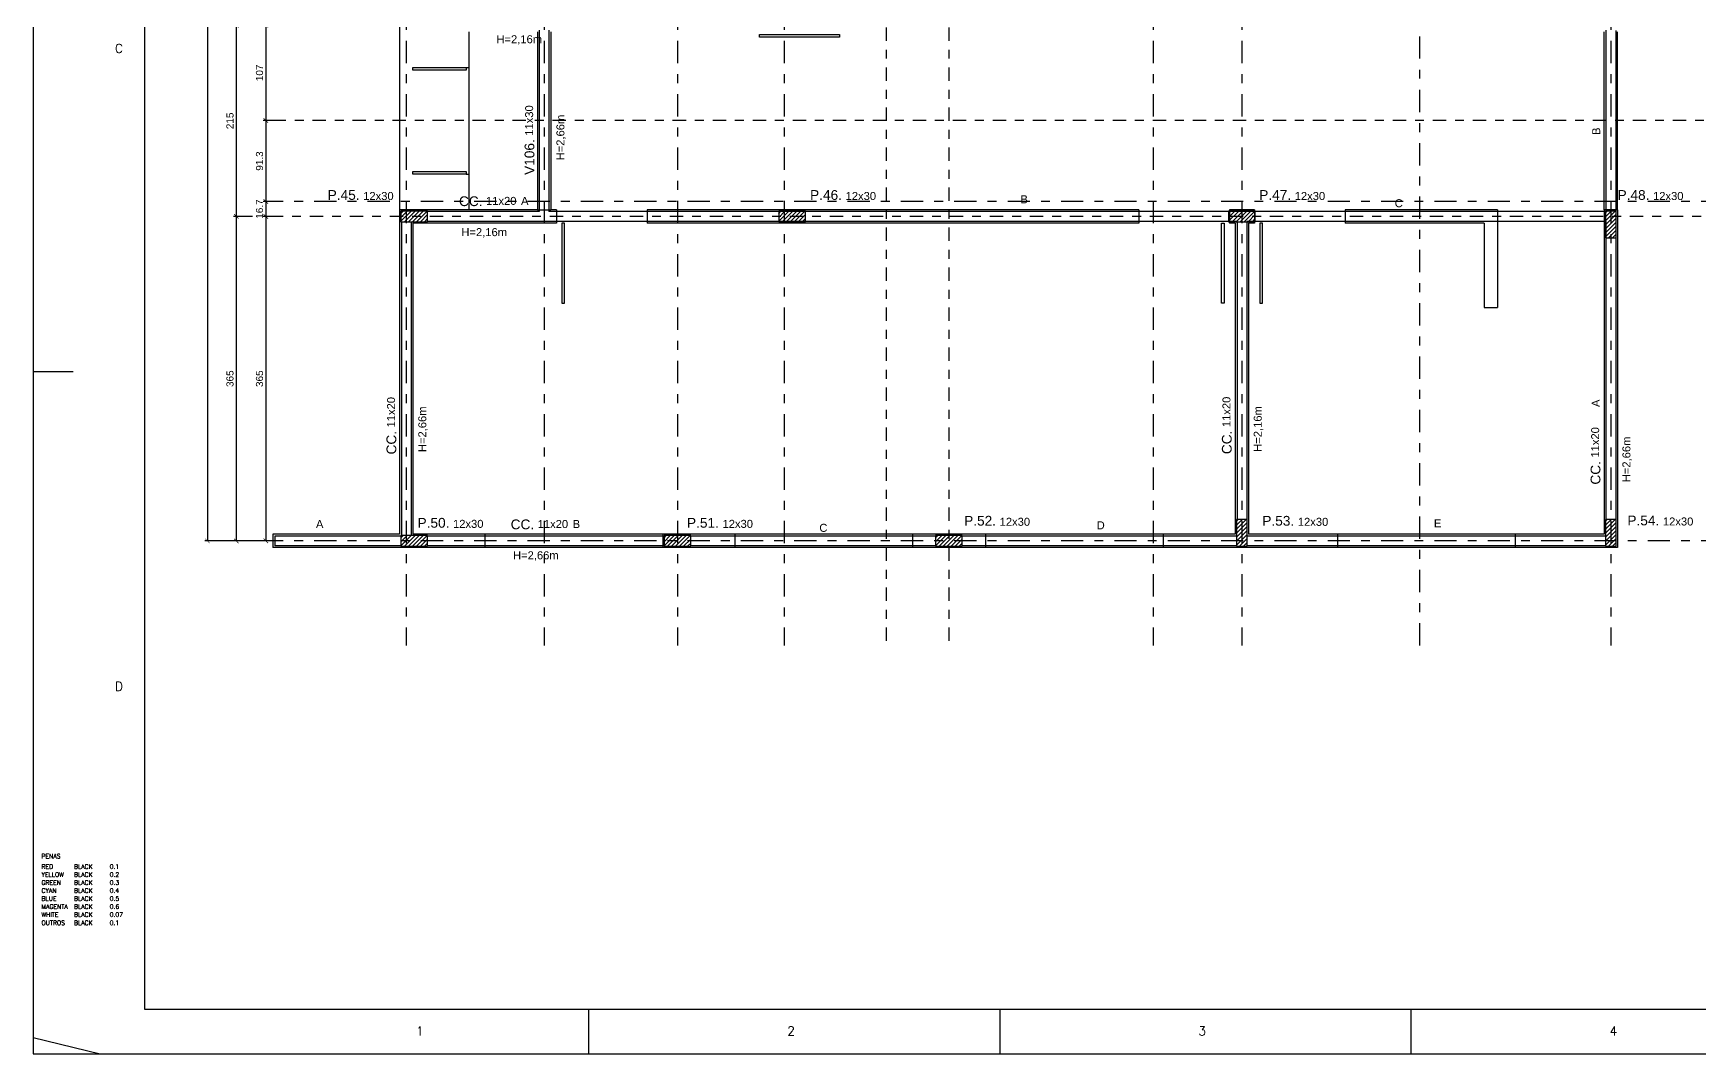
# Model space of a CAD drawing. Header units: millimetres. Extents: x 3659 to 4048, y 1324 to 1399.
# Drawn here: x 3740.46 to 3759.2, y 1360.95 to 1372.43 of the extents above; entities that cross this region are included whole.
import ezdxf
from ezdxf.enums import TextEntityAlignment as Align

# ---------------------------------------------------------------- set-up
doc = ezdxf.new("R2010")
doc.units = ezdxf.units.MM
doc.linetypes.add('CENTER', pattern=[2, 1.25, -0.25, 0.25, -0.25])
doc.linetypes.add('DASHDOT', pattern=[1, 0.5, -0.25, 0, -0.25])
for name, color, linetype in [('eixo', 1, 'CENTER'), ('Forma', 2, 'Continuous'), ('Hachura', 1, 'Continuous'), ('MATRIZ', 8, 'Continuous'), ('Moldura', 2, 'Continuous'), ('PILAR', 5, 'Continuous'), ('Textos', 7, 'Continuous')]:
    doc.layers.add(name, color=color, linetype=linetype)
doc.styles.add('maloca 1', font='romans.shx')
doc.styles.add('ROMANS', font='arial.ttf')
doc.dimstyles.new('ESC-50JR', dxfattribs={"dimtxt": 0.1, "dimasz": 0.05, "dimexe": 0.03, "dimexo": 0, "dimgap": 0.03, "dimtad": 1, "dimlfac": 100, "dimdsep": 46, "dimtxsty": 'ROMANS', "dimblk1": 'DOTSMALL', "dimblk2": 'DOTSMALL', "dimsah": 1, "dimcen": 0.09, "dimclrd": 1, "dimclre": 1, "dimclrt": 2, "dimadec": 0, "dimazin": 0, "dimtfac": 1, "dimtdec": 4, "dimtmove": 0, "dimatfit": 3, "dimldrblk": 'DOTSMALL', "dimfxl": 0, "dimtolj": 1, "dimtzin": 0, "dimarcsym": 0})

# ---------------------------------------------------------------- blocks, each defined once
blk = doc.blocks.new('_ArchTick')
at = {"color": 0, "linetype": 'ByBlock', "const_width": 0.15}
blk.add_lwpolyline([(-0.5, -0.5), (0.5, 0.5)], dxfattribs=at)
blk = doc.blocks.new('*D122')
at = {"color": 1, "lineweight": -2, "transparency": 16777216}
for p, q in [((3743.256, 1371.446), (3743.044, 1371.446)), ((3743.074, 1371.446), (3743.074, 1370.533)), ((3743.256, 1370.533), (3743.044, 1370.533))]:
    blk.add_line(p, q, dxfattribs=at)
at = {"layer": 'DEFPOINTS', "color": 0, "transparency": 16777216}
for p in [(3743.256, 1371.446), (3743.074, 1370.533), (3743.256, 1370.533)]:
    blk.add_point(p, dxfattribs=at)
at = {"color": 1, "lineweight": -2, "transparency": 16777216, "xscale": 0.05, "yscale": 0.05, "zscale": 0.05}
for p, rotation in [((3743.074, 1371.446), 90), ((3743.074, 1370.533), 270)]:
    blk.add_blockref('_ArchTick', p, dxfattribs=dict(at, rotation=rotation))
at = {"color": 2, "transparency": 16777216, "insert": (3743.003, 1370.989), "char_height": 0.08, "attachment_point": 5, "rotation": 90, "style": 'ROMANS'}
blk.add_mtext('\\A1;91.3', dxfattribs=at)
blk = doc.blocks.new('_DOTSMALL')
at = {"color": 0, "linetype": 'ByBlock', "const_width": 0.5}
blk.add_lwpolyline([(-0.0625, 0, 1), (0.0625, 0, 1)], format="xyb", close=True, dxfattribs=at)
blk = doc.blocks.new('*D123')
at = {"color": 1, "lineweight": -2, "transparency": 16777216}
for p, q in [((3743.256, 1370.533), (3743.044, 1370.533)), ((3743.074, 1370.533), (3743.074, 1370.366)), ((3743.256, 1370.366), (3743.044, 1370.366))]:
    blk.add_line(p, q, dxfattribs=at)
at = {"layer": 'DEFPOINTS', "color": 0, "transparency": 16777216}
for p in [(3743.256, 1370.533), (3743.074, 1370.366), (3743.256, 1370.366)]:
    blk.add_point(p, dxfattribs=at)
at = {"color": 1, "lineweight": -2, "transparency": 16777216, "xscale": 0.05, "yscale": 0.05, "zscale": 0.05}
for p, rotation in [((3743.074, 1370.533), 90), ((3743.074, 1370.366), 270)]:
    blk.add_blockref('_ArchTick', p, dxfattribs=dict(at, rotation=rotation))
at = {"color": 2, "transparency": 16777216, "insert": (3743.003, 1370.449), "char_height": 0.08, "attachment_point": 5, "rotation": 90, "style": 'ROMANS'}
blk.add_mtext('\\A1;16.7', dxfattribs=at)
blk = doc.blocks.new('*D124')
at = {"color": 1, "lineweight": -2, "transparency": 16777216}
for p, q in [((3743.256, 1370.366), (3743.044, 1370.366)), ((3743.074, 1370.366), (3743.074, 1366.716)), ((3743.153, 1366.716), (3743.044, 1366.716))]:
    blk.add_line(p, q, dxfattribs=at)
at = {"layer": 'DEFPOINTS', "color": 0, "transparency": 16777216}
for p in [(3743.256, 1370.366), (3743.074, 1366.716), (3743.153, 1366.716)]:
    blk.add_point(p, dxfattribs=at)
at = {"color": 1, "lineweight": -2, "transparency": 16777216, "xscale": 0.05, "yscale": 0.05, "zscale": 0.05}
for p, rotation in [((3743.074, 1370.366), 90), ((3743.074, 1366.716), 270)]:
    blk.add_blockref('_ArchTick', p, dxfattribs=dict(at, rotation=rotation))
at = {"color": 2, "transparency": 16777216, "insert": (3743.003, 1368.541), "char_height": 0.08, "attachment_point": 5, "rotation": 90, "style": 'ROMANS'}
blk.add_mtext('\\A1;365', dxfattribs=at)
blk = doc.blocks.new('*D183')
at = {"color": 1, "lineweight": -2, "transparency": 16777216}
for p, q in [((3743.256, 1372.516), (3743.044, 1372.516)), ((3743.074, 1372.516), (3743.074, 1371.446)), ((3743.256, 1371.446), (3743.044, 1371.446))]:
    blk.add_line(p, q, dxfattribs=at)
at = {"layer": 'DEFPOINTS', "color": 0, "transparency": 16777216}
for p in [(3743.256, 1372.516), (3743.074, 1371.446), (3743.256, 1371.446)]:
    blk.add_point(p, dxfattribs=at)
at = {"color": 1, "lineweight": -2, "transparency": 16777216, "xscale": 0.05, "yscale": 0.05, "zscale": 0.05}
for p, rotation in [((3743.074, 1372.516), 90), ((3743.074, 1371.446), 270)]:
    blk.add_blockref('_ArchTick', p, dxfattribs=dict(at, rotation=rotation))
at = {"color": 2, "transparency": 16777216, "insert": (3743.003, 1371.981), "char_height": 0.08, "attachment_point": 5, "rotation": 90, "style": 'ROMANS'}
blk.add_mtext('\\A1;107', dxfattribs=at)
blk = doc.blocks.new('*D165')
at = {"color": 1, "lineweight": -2, "transparency": 16777216}
for p, q in [((3742.924, 1370.366), (3742.712, 1370.366)), ((3742.742, 1370.366), (3742.742, 1366.716)), ((3743.044, 1366.716), (3742.712, 1366.716))]:
    blk.add_line(p, q, dxfattribs=at)
at = {"layer": 'DEFPOINTS', "color": 0, "transparency": 16777216}
for p in [(3742.924, 1370.366), (3742.742, 1366.716), (3743.044, 1366.716)]:
    blk.add_point(p, dxfattribs=at)
at = {"color": 1, "lineweight": -2, "transparency": 16777216, "xscale": 0.05, "yscale": 0.05, "zscale": 0.05}
for p, rotation in [((3742.742, 1370.366), 90), ((3742.742, 1366.716), 270)]:
    blk.add_blockref('_ArchTick', p, dxfattribs=dict(at, rotation=rotation))
at = {"color": 2, "transparency": 16777216, "insert": (3742.671, 1368.541), "char_height": 0.08, "attachment_point": 5, "rotation": 90, "style": 'ROMANS'}
blk.add_mtext('\\A1;365', dxfattribs=at)
blk = doc.blocks.new('*D167')
at = {"color": 1, "lineweight": -2, "transparency": 16777216}
for p, q in [((3742.924, 1372.516), (3742.712, 1372.516)), ((3742.742, 1372.516), (3742.742, 1370.366)), ((3742.924, 1370.366), (3742.712, 1370.366))]:
    blk.add_line(p, q, dxfattribs=at)
at = {"layer": 'DEFPOINTS', "color": 0, "transparency": 16777216}
for p in [(3742.924, 1372.516), (3742.742, 1370.366), (3742.924, 1370.366)]:
    blk.add_point(p, dxfattribs=at)
at = {"color": 1, "lineweight": -2, "transparency": 16777216, "xscale": 0.05, "yscale": 0.05, "zscale": 0.05}
for p, rotation in [((3742.742, 1372.516), 90), ((3742.742, 1370.366), 270)]:
    blk.add_blockref('_ArchTick', p, dxfattribs=dict(at, rotation=rotation))
at = {"color": 2, "transparency": 16777216, "insert": (3742.671, 1371.441), "char_height": 0.08, "attachment_point": 5, "rotation": 90, "style": 'ROMANS'}
blk.add_mtext('\\A1;215', dxfattribs=at)
blk = doc.blocks.new('*D184')
at = {"color": 1, "lineweight": -2, "transparency": 16777216}
for p, q in [((3742.712, 1381.966), (3742.387, 1381.966)), ((3742.417, 1381.966), (3742.417, 1366.716)), ((3742.719, 1366.716), (3742.387, 1366.716))]:
    blk.add_line(p, q, dxfattribs=at)
at = {"layer": 'DEFPOINTS', "color": 0, "transparency": 16777216}
for p in [(3742.712, 1381.966), (3742.417, 1366.716), (3742.719, 1366.716)]:
    blk.add_point(p, dxfattribs=at)
at = {"color": 1, "lineweight": -2, "transparency": 16777216, "xscale": 0.05, "yscale": 0.05, "zscale": 0.05}
for p, rotation in [((3742.417, 1381.966), 90), ((3742.417, 1366.716), 270)]:
    blk.add_blockref('_ArchTick', p, dxfattribs=dict(at, rotation=rotation))
at = {"color": 2, "transparency": 16777216, "insert": (3742.346, 1374.341), "char_height": 0.08, "attachment_point": 5, "rotation": 90, "style": 'ROMANS'}
blk.add_mtext('\\A1;1525', dxfattribs=at)

msp = doc.modelspace()

# ---------------------------------------------------------------- hatches: boundary and pattern name
at = {"layer": 'Hachura'}
h = msp.add_hatch(dxfattribs=at)
h.set_pattern_fill('LINE', color=1, scale=0.01, angle=405, style=0)
h.set_pattern_definition([(45, (103.303816, -25.86948), (-0.0224506403, 0.0224506403), [])])
h.paths.add_polyline_path([(3744.893315, 1370.425823), (3744.593315, 1370.425823), (3744.593315, 1370.305823), (3744.893315, 1370.305823)])
h = msp.add_hatch(dxfattribs=at)
h.set_pattern_fill('LINE', color=1, scale=0.01, angle=405, style=0)
h.set_pattern_definition([(45, (107.553816, -25.86948), (-0.0224506403, 0.0224506403), [])])
h.paths.add_polyline_path([(3749.143315, 1370.425823), (3748.843315, 1370.425823), (3748.843315, 1370.305823), (3749.143315, 1370.305823)])
h = msp.add_hatch(dxfattribs=at)
h.set_pattern_fill('LINE', color=1, scale=0.01, angle=405, style=0)
h.set_pattern_definition([(45, (112.613816, -25.86948), (-0.0224506403, 0.0224506403), [])])
h.paths.add_polyline_path([(3754.203315, 1370.425823), (3753.903315, 1370.425823), (3753.903315, 1370.305823), (3754.203315, 1370.305823)])
h = msp.add_hatch(dxfattribs=at)
h.set_pattern_fill('LINE', color=1, scale=0.01, angle=405, style=0)
h.set_pattern_definition([(45, (165.471348, -25.335075), (-0.0224506403, 0.0224506403), [])])
h.paths.add_polyline_path([(3758.143315, 1370.425823), (3758.143315, 1370.125823), (3758.263315, 1370.125823), (3758.263315, 1370.425823)])
h = msp.add_hatch(dxfattribs=at)
h.set_pattern_fill('LINE', color=1, scale=0.01, angle=405, style=0)
h.set_pattern_definition([(45, (161.321348, -28.805075), (-0.0224506403, 0.0224506403), [])])
h.paths.add_polyline_path([(3753.993315, 1366.955823), (3753.993315, 1366.655823), (3754.113315, 1366.655823), (3754.113315, 1366.955823)])
h = msp.add_hatch(dxfattribs=at)
h.set_pattern_fill('LINE', color=1, scale=0.01, angle=405, style=0)
h.set_pattern_definition([(45, (165.471348, -28.805075), (-0.0224506403, 0.0224506403), [])])
h.paths.add_polyline_path([(3758.143315, 1366.955823), (3758.143315, 1366.655823), (3758.263315, 1366.655823), (3758.263315, 1366.955823)])
h = msp.add_hatch(dxfattribs=at)
h.set_pattern_fill('LINE', color=1, scale=0.01, angle=405, style=0)
h.set_pattern_definition([(45, (103.303816, -29.51948), (-0.0224506403, 0.0224506403), [])])
h.paths.add_polyline_path([(3744.893315, 1366.775823), (3744.593315, 1366.775823), (3744.593315, 1366.655823), (3744.893315, 1366.655823)])
h = msp.add_hatch(dxfattribs=at)
h.set_pattern_fill('LINE', color=1, scale=0.01, angle=405, style=0)
h.set_pattern_definition([(45, (106.263816, -29.51948), (-0.0224506403, 0.0224506403), [])])
h.paths.add_polyline_path([(3747.853315, 1366.775823), (3747.553315, 1366.775823), (3747.553315, 1366.655823), (3747.853315, 1366.655823)])
h = msp.add_hatch(dxfattribs=at)
h.set_pattern_fill('LINE', color=1, scale=0.01, angle=405, style=0)
h.set_pattern_definition([(45, (109.318816, -29.51948), (-0.0224506403, 0.0224506403), [])])
h.paths.add_polyline_path([(3750.908315, 1366.775823), (3750.608315, 1366.775823), (3750.608315, 1366.655823), (3750.908315, 1366.655823)])

# ---------------------------------------------------------------- linework, layer by layer
at = {"layer": 'eixo', "linetype": 'DASHDOT', "ltscale": 0.5}
for p, q in [((3744.653315, 1385.540823), (3744.653315, 1365.540823)), ((3746.203315, 1385.540823), (3746.203315, 1365.540823)), ((3747.703315, 1385.540823), (3747.703315, 1365.540823)), ((3748.903315, 1385.540823), (3748.903315, 1365.540823)), ((3753.053315, 1385.540823), (3753.053315, 1365.540823)), ((3754.053315, 1385.540823), (3754.053315, 1365.540823)), ((3756.053315, 1365.540823), (3756.053315, 1385.540823)), ((3758.203315, 1385.540823), (3758.203315, 1365.540823)), ((3804.468315, 1370.532523), (3743.256144, 1370.532523)), ((3804.468315, 1366.715823), (3743.153385, 1366.715823))]:
    msp.add_line(p, q, dxfattribs=at)
at = {"layer": 'eixo', "linetype": 'DASHDOT', "ltscale": 0.3}
for p, q in [((3750.053315, 1385.540823), (3750.053315, 1365.540823)), ((3750.758315, 1385.540823), (3750.758315, 1365.540823)), ((3778.850106, 1371.445823), (3743.256144, 1371.445823)), ((3804.468315, 1370.365823), (3743.256144, 1370.365823))]:
    msp.add_line(p, q, dxfattribs=at)
at = {"layer": 'Forma', "linetype": 'Continuous', "ltscale": 0.5}
for p, q in [((3746.148315, 1372.460823), (3746.148315, 1370.420823)), ((3746.258315, 1372.460823), (3746.258315, 1370.420823)), ((3758.148315, 1372.460823), (3758.148315, 1370.420823)), ((3758.258315, 1372.455823), (3758.258315, 1366.955823)), ((3746.148315, 1370.420823), (3744.893315, 1370.420823)), ((3758.148315, 1370.420823), (3746.258315, 1370.420823)), ((3744.598315, 1370.305823), (3744.598315, 1366.775823)), ((3744.708315, 1370.305823), (3744.708315, 1366.775823)), ((3753.998315, 1370.310823), (3744.893315, 1370.310823)), ((3753.998315, 1370.310823), (3753.998315, 1366.955823)), ((3758.148315, 1370.310823), (3754.108315, 1370.310823)), ((3754.108315, 1370.310823), (3754.108315, 1366.955823)), ((3758.148315, 1370.310823), (3758.148315, 1366.955823)), ((3744.593315, 1366.770823), (3743.173385, 1366.770823)), ((3743.173385, 1366.770823), (3743.173385, 1366.660823)), ((3744.593315, 1366.660823), (3743.173385, 1366.660823)), ((3747.553315, 1366.770823), (3744.893315, 1366.770823)), ((3747.553315, 1366.660823), (3744.893315, 1366.660823)), ((3750.608315, 1366.770823), (3747.853315, 1366.770823)), ((3750.608315, 1366.660823), (3747.853315, 1366.660823)), ((3753.993315, 1366.770823), (3750.908315, 1366.770823)), ((3753.993315, 1366.660823), (3750.908315, 1366.660823)), ((3758.143315, 1366.770823), (3754.113315, 1366.770823)), ((3758.143315, 1366.660823), (3754.113315, 1366.660823))]:
    msp.add_line(p, q, dxfattribs=at)
at = {"layer": 'MATRIZ'}
for p, q in [((3744.578315, 1382.040823), (3744.578315, 1366.790823)), ((3745.358315, 1372.440823), (3745.358315, 1370.440823)), ((3748.628315, 1372.380823), (3748.628315, 1372.410823)), ((3748.628315, 1372.410823), (3749.528315, 1372.410823)), ((3749.528315, 1372.410823), (3749.528315, 1372.380823)), ((3758.128315, 1370.440823), (3758.128315, 1372.440823)), ((3758.278315, 1370.440823), (3758.278315, 1372.440823)), ((3749.528315, 1372.380823), (3748.628315, 1372.380823)), ((3744.728315, 1372.010823), (3744.728315, 1372.040823)), ((3744.728315, 1372.040823), (3745.328315, 1372.040823)), ((3745.328315, 1372.040823), (3745.358315, 1372.040823)), ((3745.328315, 1372.040823), (3745.328315, 1372.010823)), ((3745.328315, 1372.010823), (3744.728315, 1372.010823)), ((3744.728315, 1370.840823), (3744.728315, 1370.870823)), ((3744.728315, 1370.870823), (3745.328315, 1370.870823)), ((3745.328315, 1370.840823), (3744.728315, 1370.840823)), ((3745.328315, 1370.870823), (3745.328315, 1370.840823)), ((3745.328315, 1370.840823), (3745.358315, 1370.840823)), ((3746.128315, 1370.440823), (3746.278315, 1370.440823)), ((3758.278315, 1370.440823), (3758.128315, 1370.440823)), ((3744.728315, 1370.290823), (3744.728315, 1366.790823)), ((3746.403315, 1370.290823), (3746.403315, 1369.390823)), ((3746.433315, 1370.290823), (3746.403315, 1370.290823)), ((3746.433315, 1369.390823), (3746.433315, 1370.290823)), ((3753.823315, 1369.390823), (3753.823315, 1370.290823)), ((3753.823315, 1370.290823), (3753.853315, 1370.290823)), ((3753.853315, 1370.290823), (3753.853315, 1369.390823)), ((3754.253315, 1370.290823), (3754.253315, 1369.390823)), ((3754.283315, 1370.290823), (3754.253315, 1370.290823)), ((3754.283315, 1369.390823), (3754.283315, 1370.290823)), ((3746.403315, 1369.390823), (3746.433315, 1369.390823)), ((3753.853315, 1369.390823), (3753.823315, 1369.390823)), ((3754.253315, 1369.390823), (3754.283315, 1369.390823)), ((3756.778315, 1369.340823), (3756.928315, 1369.340823)), ((3745.538315, 1366.790823), (3745.538315, 1366.640823)), ((3747.538315, 1366.790823), (3747.538315, 1366.640823)), ((3748.348315, 1366.790823), (3748.348315, 1366.640823)), ((3750.348315, 1366.790823), (3750.348315, 1366.640823)), ((3751.168315, 1366.790823), (3751.168315, 1366.640823)), ((3753.168315, 1366.790823), (3753.168315, 1366.640823)), ((3755.128315, 1366.790823), (3755.128315, 1366.640823)), ((3757.128315, 1366.790823), (3757.128315, 1366.640823))]:
    msp.add_line(p, q, dxfattribs=at)
at = {"layer": 'MATRIZ', "linetype": 'Continuous'}
for p, q in [((3746.128315, 1372.440823), (3746.128315, 1370.440823)), ((3746.278315, 1372.440823), (3746.278315, 1370.440823)), ((3746.128315, 1370.440823), (3744.578315, 1370.440823)), ((3746.343315, 1370.440823), (3746.278315, 1370.440823)), ((3746.343315, 1370.440823), (3746.343315, 1370.290823)), ((3752.893315, 1370.440823), (3747.363315, 1370.440823)), ((3747.363315, 1370.440823), (3747.363315, 1370.290823)), ((3752.893315, 1370.440823), (3752.893315, 1370.290823)), ((3754.193315, 1370.440823), (3753.913315, 1370.440823)), ((3753.913315, 1370.440823), (3753.913315, 1370.290823)), ((3754.193315, 1370.440823), (3754.193315, 1370.290823)), ((3756.928315, 1370.440823), (3755.213315, 1370.440823)), ((3755.213315, 1370.440823), (3755.213315, 1370.290823)), ((3756.928315, 1370.440823), (3756.928315, 1369.340823)), ((3758.128315, 1370.440823), (3758.128315, 1366.790823)), ((3758.278315, 1370.440823), (3758.278315, 1366.640823)), ((3746.343315, 1370.290823), (3744.728315, 1370.290823)), ((3752.893315, 1370.290823), (3747.363315, 1370.290823)), ((3753.978315, 1370.290823), (3753.913315, 1370.290823)), ((3753.978315, 1370.290823), (3753.978315, 1366.790823)), ((3754.128315, 1370.290823), (3754.128315, 1366.790823)), ((3754.193315, 1370.290823), (3754.128315, 1370.290823)), ((3756.778315, 1370.290823), (3755.213315, 1370.290823)), ((3756.778315, 1370.290823), (3756.778315, 1369.340823)), ((3744.578315, 1366.790823), (3743.153385, 1366.790823)), ((3743.153385, 1366.790823), (3743.153385, 1366.640823)), ((3753.978315, 1366.790823), (3744.728315, 1366.790823)), ((3758.128315, 1366.790823), (3754.128315, 1366.790823)), ((3758.278315, 1366.640823), (3743.153385, 1366.640823))]:
    msp.add_line(p, q, dxfattribs=at)
at = {"layer": 'Moldura', "color": 1}
for p, q in [((3740.458645, 1368.623453), (3740.908645, 1368.623453)), ((3746.703962, 1361.448453), (3746.703962, 1360.948453)), ((3751.328962, 1361.448453), (3751.328962, 1360.948453)), ((3755.953962, 1361.448453), (3755.953962, 1360.948453))]:
    msp.add_line(p, q, dxfattribs=at)
msp.add_lwpolyline([(3740.458645, 1360.948453), (3814.833645, 1360.948453), (3814.833645, 1390.648453), (3740.458645, 1390.648453)], close=True, dxfattribs=at)
msp.add_lwpolyline([(3741.208645, 1390.648453), (3741.208645, 1375.798453), (3740.458645, 1375.616468), (3740.458645, 1361.130438), (3741.208645, 1360.948453)], dxfattribs=at)
at = {"layer": 'Moldura', "color": 6}
msp.add_lwpolyline([(3741.708645, 1361.448453), (3814.333645, 1361.448453), (3814.333645, 1390.148453), (3741.708645, 1390.148453)], close=True, dxfattribs=at)
at = {"layer": 'PILAR'}
for points in [[(3744.593315, 1370.305823), (3744.893315, 1370.305823), (3744.893315, 1370.425823), (3744.593315, 1370.425823)], [(3748.843315, 1370.305823), (3749.143315, 1370.305823), (3749.143315, 1370.425823), (3748.843315, 1370.425823)], [(3753.903315, 1370.305823), (3754.203315, 1370.305823), (3754.203315, 1370.425823), (3753.903315, 1370.425823)], [(3758.263315, 1370.125823), (3758.263315, 1370.425823), (3758.143315, 1370.425823), (3758.143315, 1370.125823)], [(3754.113315, 1366.655823), (3754.113315, 1366.955823), (3753.993315, 1366.955823), (3753.993315, 1366.655823)], [(3758.263315, 1366.655823), (3758.263315, 1366.955823), (3758.143315, 1366.955823), (3758.143315, 1366.655823)], [(3744.593315, 1366.655823), (3744.893315, 1366.655823), (3744.893315, 1366.775823), (3744.593315, 1366.775823)], [(3747.553315, 1366.655823), (3747.853315, 1366.655823), (3747.853315, 1366.775823), (3747.553315, 1366.775823)], [(3750.608315, 1366.655823), (3750.908315, 1366.655823), (3750.908315, 1366.775823), (3750.608315, 1366.775823)]]:
    msp.add_lwpolyline(points, close=True, dxfattribs=at)

# ---------------------------------------------------------------- texts
at = {"layer": 'DEFPOINTS', "style": 'maloca 1'}
msp.add_text('PENAS ', height=0.05, dxfattribs=at).set_placement((3740.550628, 1363.145312))
at = {"layer": 'DEFPOINTS', "color": 1, "style": 'maloca 1'}
for s, p in [('RED', (3740.550628, 1363.027982)), ('BLACK', (3740.915549, 1363.027982)), ('0.1', (3741.317841, 1363.027982))]:
    msp.add_text(s, height=0.05, dxfattribs=at).set_placement(p)
at = {"layer": 'DEFPOINTS', "color": 2, "style": 'maloca 1'}
for s, p in [('YELLOW', (3740.550628, 1362.938029)), ('BLACK', (3740.915549, 1362.938029)), ('0.2', (3741.317841, 1362.938029))]:
    msp.add_text(s, height=0.05, dxfattribs=at).set_placement(p)
at = {"layer": 'DEFPOINTS', "color": 3, "style": 'maloca 1'}
for s, p in [('GREEN', (3740.550628, 1362.848076)), ('BLACK', (3740.915549, 1362.848076)), ('0.3', (3741.317841, 1362.848076))]:
    msp.add_text(s, height=0.05, dxfattribs=at).set_placement(p)
at = {"layer": 'DEFPOINTS', "color": 4, "style": 'maloca 1'}
for s, p in [('CYAN', (3740.550628, 1362.758123)), ('BLACK', (3740.915549, 1362.758123)), ('0.4', (3741.317841, 1362.758123))]:
    msp.add_text(s, height=0.05, dxfattribs=at).set_placement(p)
at = {"layer": 'DEFPOINTS', "color": 5, "style": 'maloca 1'}
for s, p in [('BLUE', (3740.550628, 1362.668169)), ('BLACK', (3740.915549, 1362.668169)), ('0.5', (3741.317841, 1362.668169))]:
    msp.add_text(s, height=0.05, dxfattribs=at).set_placement(p)
at = {"layer": 'DEFPOINTS', "color": 7, "style": 'maloca 1'}
for s, p in [('WHITE', (3740.550628, 1362.488263)), ('BLACK', (3740.915549, 1362.488263)), ('0.07', (3741.317841, 1362.488263))]:
    msp.add_text(s, height=0.05, dxfattribs=at).set_placement(p)
at = {"layer": 'DEFPOINTS', "color": 6, "style": 'maloca 1'}
for s, p in [('MAGENTA', (3740.550628, 1362.578216)), ('BLACK', (3740.915549, 1362.578216)), ('0.6', (3741.317841, 1362.578216))]:
    msp.add_text(s, height=0.05, dxfattribs=at).set_placement(p)
at = {"layer": 'MATRIZ', "style": 'maloca 1'}
for s, p in [('OUTROS', (3740.550628, 1362.395405)), ('BLACK', (3740.915549, 1362.395405)), ('0.1', (3741.317841, 1362.395405))]:
    msp.add_text(s, height=0.05, dxfattribs=at).set_placement(p)
at = {"layer": 'Moldura', "color": 1, "style": 'maloca 1'}
for s, p in [('C', (3741.376556, 1372.205529)), ('D', (3741.376556, 1365.030529)), ('1', (3744.764463, 1361.154388)), ('2', (3748.938941, 1361.154388)), ('3', (3753.563941, 1361.154388)), ('4', (3758.188941, 1361.154388))]:
    msp.add_text(s, height=0.1, dxfattribs=at).set_placement(p)
at = {"layer": 'Textos', "color": 2, "style": 'ROMANS'}
for s, p in [('H=2,16m', (3745.667528, 1372.314168)), ('12x30', (3744.168931, 1370.550912)), ('11x20', (3745.550676, 1370.496153)), ('A', (3745.944431, 1370.496153)), ('12x30', (3749.5953, 1370.550912)), ('B', (3751.562307, 1370.51364)), ('12x30', (3754.647104, 1370.550912)), ('C', (3755.771842, 1370.469753)), ('12x30', (3758.677659, 1370.550912)), ('H=2,16m', (3745.273437, 1370.144492)), ('12x30', (3751.328037, 1366.886525)), ('12x30', (3754.682047, 1366.885938)), ('12x30', (3758.788423, 1366.889683)), ('A', (3743.637768, 1366.861192)), ('12x30', (3745.179587, 1366.863133)), ('11x20', (3746.131656, 1366.861192)), ('B', (3746.525411, 1366.861192)), ('12x30', (3748.210825, 1366.863133)), ('C', (3749.29993, 1366.818118)), ('D', (3752.419466, 1366.846834)), ('E', (3756.212634, 1366.868747)), ('H=2,66m', (3745.854417, 1366.509531))]:
    msp.add_text(s, height=0.09, dxfattribs=at).set_placement(p)
for s, p in [('11x30', (3746.080686, 1371.27382)), ('H=2,66m', (3746.432347, 1370.99658)), ('B', (3758.08372, 1371.282568)), ('11x20', (3744.527288, 1367.992401)), ('11x20', (3753.924293, 1367.995943)), ('A', (3758.077507, 1368.222587)), ('H=2,66m', (3744.878949, 1367.715161)), ('H=2,16m', (3754.275953, 1367.718704)), ('11x20', (3758.071582, 1367.653429)), ('H=2,66m', (3758.423243, 1367.37619))]:
    msp.add_text(s, height=0.09, rotation=90, dxfattribs=at).set_placement(p)
at = {"layer": 'Textos', "color": 3, "style": 'ROMANS'}
for s, p in [('V106.', (3746.094613, 1371.234643)), ('CC.', (3744.541214, 1367.953224)), ('CC.', (3753.938219, 1367.956766)), ('CC.', (3758.085509, 1367.614252))]:
    msp.add_text(s, height=0.11, rotation=90, dxfattribs=at).set_placement(p, align=Align.RIGHT)
for s, p in [('P.45.', (3744.1284, 1370.552425)), ('CC.', (3745.511499, 1370.482227)), ('P.46.', (3749.554769, 1370.552425)), ('P.47.', (3754.606572, 1370.552425)), ('P.48.', (3758.637128, 1370.552425)), ('P.50.', (3745.139055, 1366.864646)), ('P.51.', (3748.170293, 1366.864646)), ('P.52.', (3751.287506, 1366.888038)), ('P.53.', (3754.641515, 1366.887451)), ('P.54.', (3758.747891, 1366.891196)), ('CC.', (3746.09248, 1366.847265))]:
    msp.add_text(s, height=0.11, dxfattribs=at).set_placement(p, align=Align.RIGHT)

# ---------------------------------------------------------------- dimensions: what is measured, and where the dimension line sits
for base, p1, p2, picture, middle in [((3742.416876, 1366.715823), (3742.711976, 1381.965823), (3742.718973, 1366.715823), '*D184', (3742.346031, 1374.340823)), ((3742.741976, 1370.365823), (3742.924047, 1372.515823), (3742.924047, 1370.365823), '*D167', (3742.67113, 1371.440823)), ((3743.074073, 1371.445823), (3743.256144, 1372.515823), (3743.256144, 1371.445823), '*D183', (3743.003227, 1371.980823)), ((3743.074073, 1370.532523), (3743.256144, 1371.445823), (3743.256144, 1370.532523), '*D122', (3743.0032, 1370.989173)), ((3742.741976, 1366.715823), (3742.924047, 1370.365823), (3743.044073, 1366.715823), '*D165', (3742.671103, 1368.540823)), ((3743.074073, 1366.715823), (3743.256144, 1370.365823), (3743.153385, 1366.715823), '*D124', (3743.0032, 1368.540823))]:
    dim = msp.add_linear_dim(base=base, p1=p1, p2=p2, angle=90, dimstyle='ESC-50JR', override={"dimtxt": 0.08, "dimdec": 1, "dimblk1": 'ArchTick', "dimblk2": 'ArchTick', "dimtmove": 1, "dimfxl": 0.18})
    dim.commit()
    dim.dimension.update_dxf_attribs({"geometry": picture, "text_midpoint": middle})
dim = msp.add_linear_dim(base=(3743.074073, 1370.365823), p1=(3743.256144, 1370.532523), p2=(3743.256144, 1370.365823), angle=90, dimstyle='ESC-50JR', override={"dimtxt": 0.08, "dimdec": 1, "dimblk1": 'ArchTick', "dimblk2": 'ArchTick', "dimtmove": 1, "dimfxl": 0.18})
dim.commit()
dim.dimension.update_dxf_attribs({"geometry": '*D123', "text_midpoint": (3743.074073, 1370.449173), "dimtype": 160})

doc.saveas('drawing.dxf')
